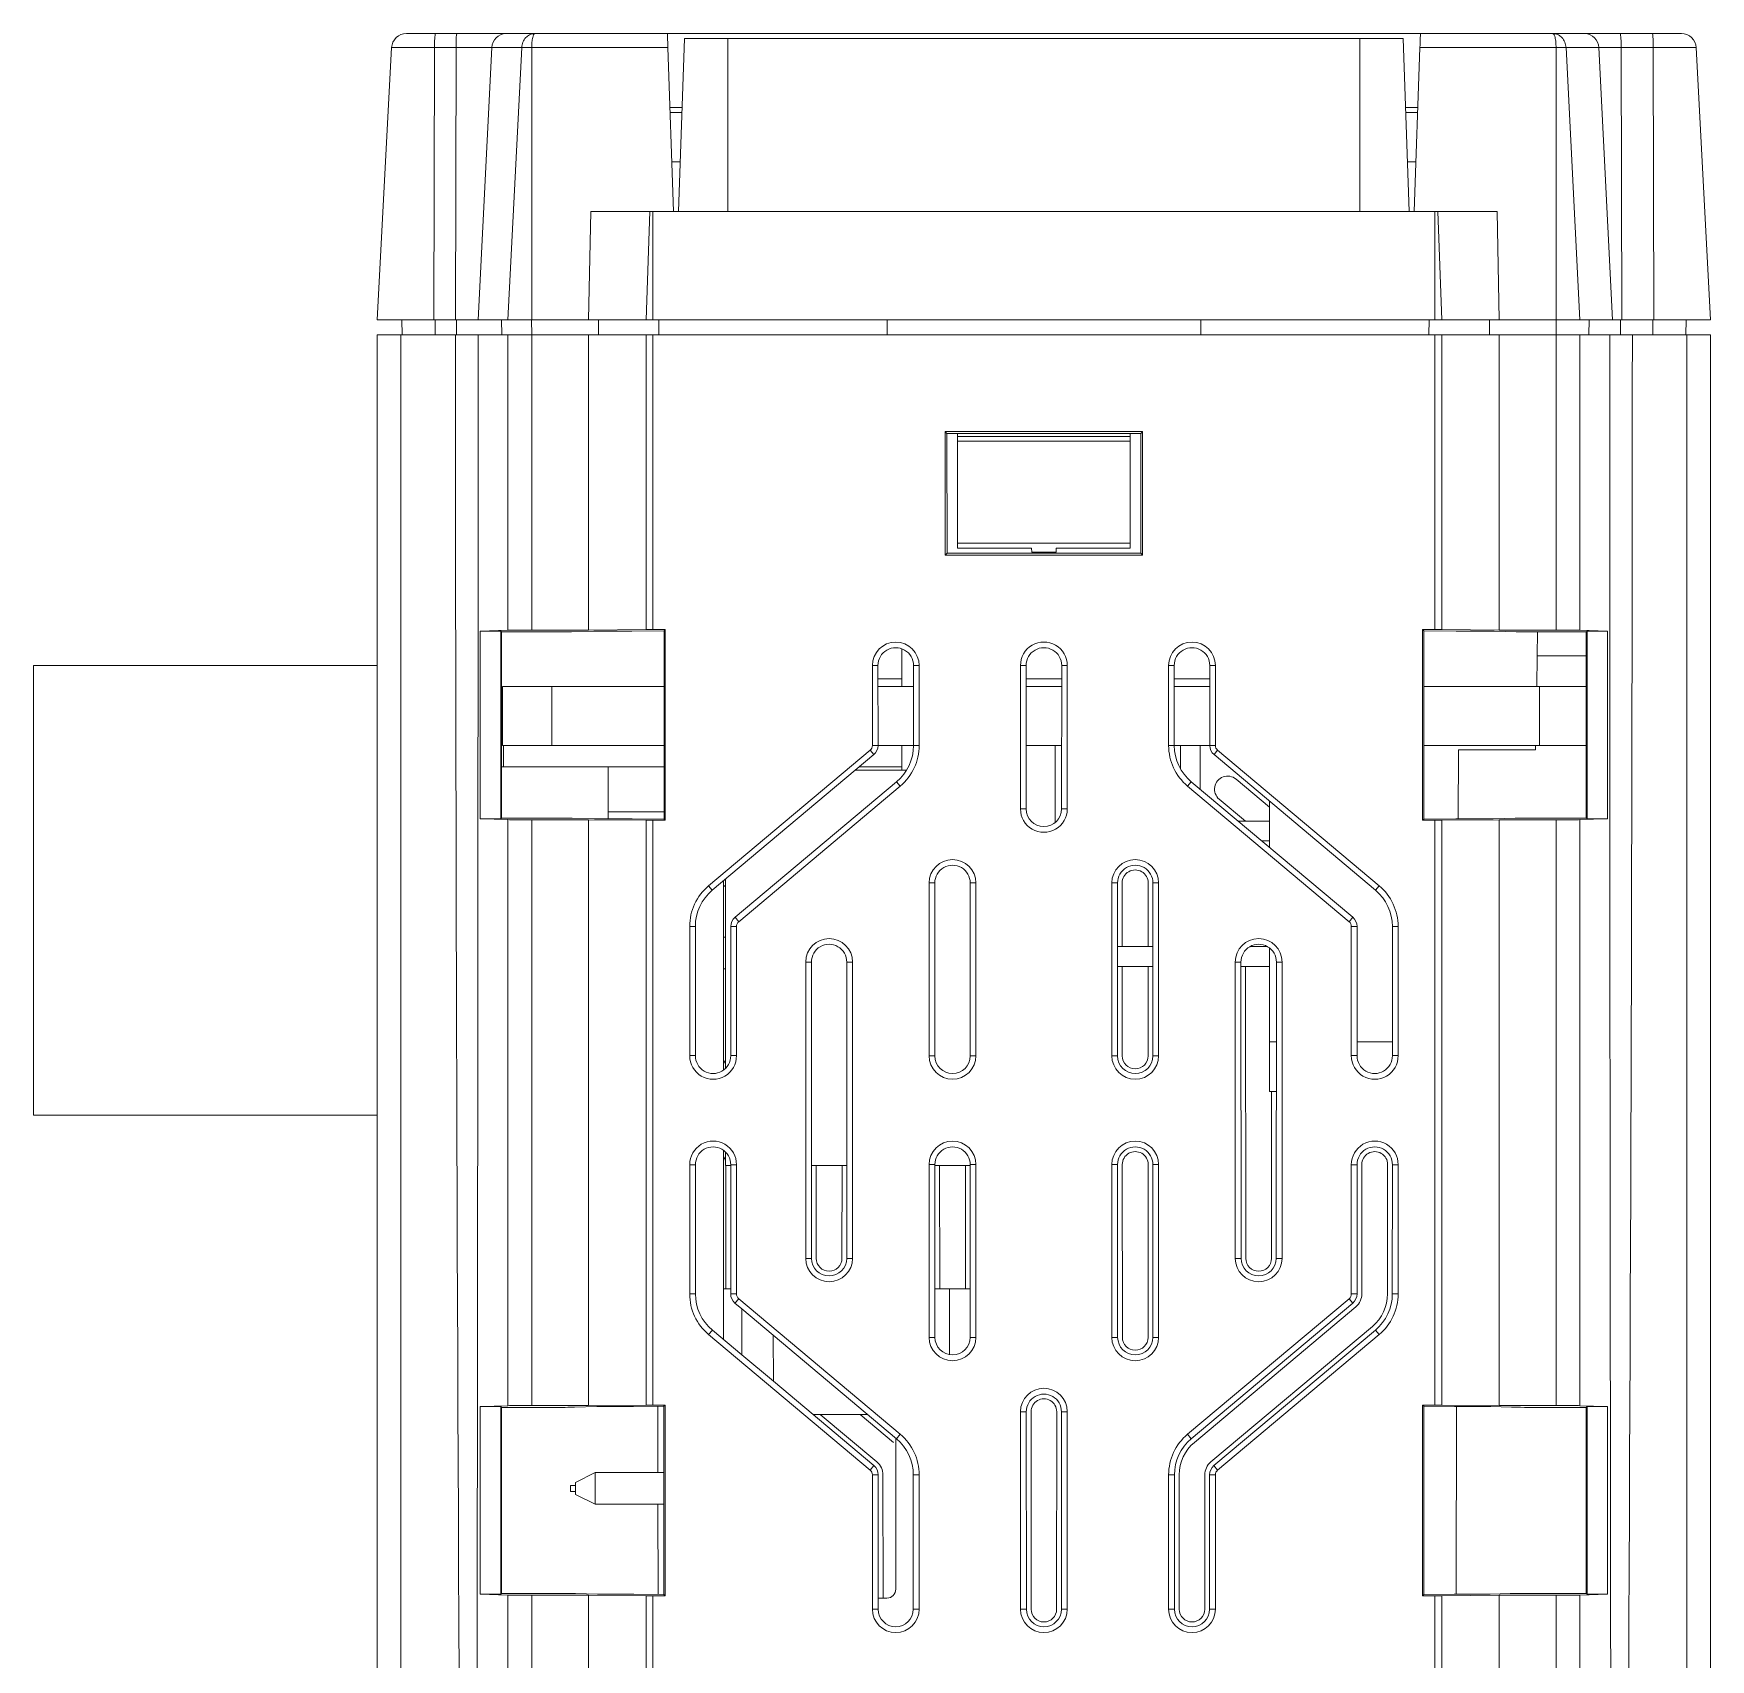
# Model space of a CAD drawing. Extents: x 222 to 1672, y 144 to 807.
# Drawn here: x 440 to 473.96, y 611.43 to 644.35 of the extents above; entities that cross this region are included whole.
import ezdxf

# ---------------------------------------------------------------- set-up
doc = ezdxf.new("R2010")
doc.units = 0
doc.header["$LTSCALE"] = 2
doc.header["$MEASUREMENT"] = 0
doc.layers.get('0').update_dxf_attribs({"linetype": 'CONTINUOUS'})

msp = doc.modelspace()

# ---------------------------------------------------------------- linework, layer by layer
at = {"linetype": 'Continuous', "lineweight": 5}
for p, q in [((447.55138, 644.35234), (448.13606, 644.35234)), ((448.13606, 644.35234), (448.57069, 644.35234)), ((448.57069, 644.35234), (449.56969, 644.35234)), ((449.56969, 644.35234), (450.15631, 644.35234)), ((450.15631, 644.35234), (452.83701, 644.35234)), ((452.83701, 644.35234), (468.08844, 644.35234)), ((468.08844, 644.35234), (470.76914, 644.35234)), ((470.76914, 644.35234), (471.41529, 644.35234)), ((471.41529, 644.35234), (472.13899, 644.35234)), ((472.13899, 644.35234), (472.78939, 644.35234)), ((472.78939, 644.35234), (473.37407, 644.35234)), ((447.25179, 644.06805), (446.96272, 638.55234)), ((448.12299, 644.06805), (447.25179, 644.06805)), ((448.12299, 644.06805), (448.11038, 638.55234)), ((448.55762, 644.06805), (448.12299, 644.06805)), ((448.55762, 644.06805), (448.54501, 638.55234)), ((449.2817, 644.06805), (448.55762, 644.06805)), ((449.2817, 644.06805), (449.00383, 638.55234)), ((449.88674, 644.06805), (449.2817, 644.06805)), ((449.88674, 644.06805), (449.60887, 638.55234)), ((450.0895, 644.06805), (450.0895, 638.55234)), ((452.84694, 644.06805), (450.0895, 644.06805)), ((452.84694, 644.06805), (452.96272, 640.75234)), ((453.06272, 640.75234), (453.18494, 644.25234)), ((454.06272, 644.25234), (453.18494, 644.25234)), ((454.06272, 640.75234), (454.06272, 644.25234)), ((466.86272, 644.25234), (454.06272, 644.25234)), ((466.86272, 640.75234), (466.86272, 644.25234)), ((467.7405, 644.25234), (466.86272, 644.25234)), ((467.86272, 640.75234), (467.7405, 644.25234)), ((468.07851, 644.06805), (467.96272, 640.75234)), ((470.83594, 644.06805), (468.07851, 644.06805)), ((470.83594, 644.06805), (470.83594, 638.55234)), ((471.03871, 644.06805), (471.31658, 638.55234)), ((471.70327, 644.06805), (471.03871, 644.06805)), ((471.70327, 644.06805), (471.98114, 638.55234)), ((472.15206, 644.06805), (471.70327, 644.06805)), ((472.15206, 644.06805), (472.16467, 638.55234)), ((472.80246, 644.06805), (472.15206, 644.06805)), ((472.80246, 644.06805), (472.81507, 638.55234)), ((473.67366, 644.06805), (472.80246, 644.06805)), ((473.67366, 644.06805), (473.96272, 638.55234)), ((452.88939, 642.85234), (453.13606, 642.85234)), ((452.89288, 642.75234), (453.13256, 642.75234)), ((467.78939, 642.85234), (468.03606, 642.85234)), ((467.79288, 642.75234), (468.03256, 642.75234)), ((453.09766, 641.75295), (452.92778, 641.75295)), ((467.99766, 641.75295), (467.82778, 641.75295)), ((451.28552, 640.75234), (451.23894, 638.55234)), ((451.28552, 640.75234), (452.48469, 640.75234)), ((452.48469, 640.75234), (452.4046, 638.55234)), ((452.48469, 640.75234), (452.54353, 640.75234)), ((452.54353, 640.75234), (452.54353, 638.55234)), ((452.54353, 640.75234), (453.64438, 640.75234)), ((454.06272, 640.75234), (453.64438, 640.75234)), ((466.86272, 640.75234), (454.06272, 640.75234)), ((467.28106, 640.75234), (466.86272, 640.75234)), ((467.28106, 640.75234), (468.38192, 640.75234)), ((468.38192, 640.75234), (468.38192, 638.55234)), ((468.38192, 640.75234), (468.44076, 640.75234)), ((468.44076, 640.75234), (468.52085, 638.55234)), ((468.44076, 640.75234), (469.63992, 640.75234)), ((469.63992, 640.75234), (469.6865, 638.55234)), ((448.11038, 638.55234), (446.96272, 638.55234)), ((447.45749, 638.55234), (447.46272, 638.25234)), ((448.54501, 638.55234), (448.11038, 638.55234)), ((448.13196, 638.55234), (448.13219, 638.25234)), ((448.54501, 638.55234), (449.00383, 638.55234)), ((448.5666, 638.55234), (448.56682, 638.25234)), ((449.60887, 638.55234), (449.00383, 638.55234)), ((449.47943, 638.55234), (449.48447, 638.25234)), ((450.0895, 638.55234), (449.60887, 638.55234)), ((450.08555, 638.55234), (450.0895, 638.25234)), ((451.23894, 638.55234), (450.0895, 638.55234)), ((452.4046, 638.55234), (451.23894, 638.55234)), ((451.43884, 638.55234), (451.44095, 638.25234)), ((452.54353, 638.55234), (452.4046, 638.55234)), ((457.28667, 638.55234), (452.54353, 638.55234)), ((452.66262, 638.55234), (452.66474, 638.25234)), ((463.63878, 638.55234), (457.28667, 638.55234)), ((457.28667, 638.55234), (457.28667, 638.25234)), ((468.38192, 638.55234), (463.63878, 638.55234)), ((463.63878, 638.55234), (463.63878, 638.25234)), ((468.26282, 638.55234), (468.26071, 638.25234)), ((468.52085, 638.55234), (468.38192, 638.55234)), ((469.6865, 638.55234), (468.52085, 638.55234)), ((469.48661, 638.55234), (469.48449, 638.25234)), ((470.83594, 638.55234), (469.6865, 638.55234)), ((471.31658, 638.55234), (470.83594, 638.55234)), ((470.83989, 638.55234), (470.83594, 638.25234)), ((471.98114, 638.55234), (471.31658, 638.55234)), ((471.50554, 638.55234), (471.50051, 638.25234)), ((471.98114, 638.55234), (472.16467, 638.55234)), ((472.14309, 638.55234), (472.14286, 638.25234)), ((472.81507, 638.55234), (472.16467, 638.55234)), ((472.79348, 638.55234), (472.79326, 638.25234)), ((473.96272, 638.55234), (472.81507, 638.55234)), ((473.46796, 638.55234), (473.46272, 638.25234)), ((446.96272, 594.33414), (446.96272, 638.25234)), ((447.44091, 638.25234), (447.44091, 568.75235)), ((447.44091, 638.25234), (448.54501, 638.25234)), ((449.00383, 638.25234), (449.60887, 638.25234)), ((449.60887, 632.26941), (449.60887, 638.25234)), ((450.0895, 638.25234), (450.0895, 632.27258)), ((450.0895, 638.25234), (451.23894, 638.25234)), ((451.23894, 632.27258), (451.23894, 638.25234)), ((451.23894, 638.25234), (452.4046, 638.25234)), ((452.4046, 632.2824), (452.4046, 638.25234)), ((452.54353, 638.25234), (452.54353, 632.28289)), ((452.54353, 638.25234), (468.38192, 638.25234)), ((468.38192, 632.28289), (468.38192, 638.25234)), ((468.52085, 638.25234), (468.52085, 632.2824)), ((468.52085, 638.25234), (469.6865, 638.25234)), ((469.6865, 632.27258), (469.6865, 638.25234)), ((469.6865, 638.25234), (470.83594, 638.25234)), ((470.83594, 632.27258), (470.83594, 638.25234)), ((471.31658, 638.25234), (471.31658, 632.26941)), ((471.31658, 638.25234), (471.92161, 638.25234)), ((472.38043, 638.25234), (473.48453, 638.25234)), ((473.48453, 568.75235), (473.48453, 638.25234)), ((473.96272, 638.25234), (473.96272, 594.33414)), ((458.46272, 636.29234), (462.46272, 636.29234)), ((458.46272, 633.79234), (458.46272, 636.29234)), ((458.50019, 636.25488), (458.46272, 636.29234)), ((458.50019, 636.25488), (462.42525, 636.25488)), ((458.50041, 633.83003), (458.50019, 636.25488)), ((458.71272, 636.19241), (458.71272, 636.25488)), ((462.21272, 636.19241), (458.71272, 636.19241)), ((458.71272, 636.10015), (458.71272, 636.19241)), ((462.21272, 636.25488), (462.21272, 636.19241)), ((462.21272, 636.10015), (462.21272, 636.19241)), ((462.42525, 636.25488), (462.42503, 633.83003)), ((462.42525, 636.25488), (462.46272, 636.29234)), ((462.46272, 636.29234), (462.46272, 633.79234)), ((458.71272, 636.10015), (462.21272, 636.10015)), ((458.71272, 634.03454), (458.71272, 636.10015)), ((462.21272, 634.03454), (462.21272, 636.10015)), ((458.50041, 633.83003), (458.46272, 633.79234)), ((462.46272, 633.79234), (458.46272, 633.79234)), ((462.42503, 633.83003), (458.50041, 633.83003)), ((458.71272, 634.03454), (462.21272, 634.03454)), ((458.71272, 633.93381), (458.71272, 634.03454)), ((458.71272, 633.93381), (460.21353, 633.93381)), ((458.71272, 633.93175), (458.71272, 633.93381)), ((458.71272, 633.93175), (460.2136, 633.93175)), ((460.21353, 633.93381), (460.21637, 633.85234)), ((460.70907, 633.85234), (460.21637, 633.85234)), ((460.71192, 633.93381), (460.70907, 633.85234)), ((460.71184, 633.93175), (462.21272, 633.93175)), ((460.71192, 633.93381), (462.21272, 633.93381)), ((462.21272, 633.93381), (462.21272, 634.03454)), ((462.21272, 633.93381), (462.21272, 633.93175)), ((462.42503, 633.83003), (462.46272, 633.79234)), ((449.04799, 632.25234), (449.60887, 632.26941)), ((449.46272, 632.25234), (449.04799, 632.25234)), ((449.04799, 628.45234), (449.04799, 632.25234)), ((449.47889, 632.23618), (449.46272, 632.25234)), ((449.46272, 628.45234), (449.46272, 632.25234)), ((449.47889, 632.23618), (450.70357, 632.23618)), ((449.47906, 628.46868), (449.47889, 632.23618)), ((450.0895, 632.27258), (451.23894, 632.27258)), ((450.89544, 632.23994), (451.34605, 632.25366)), ((451.23894, 632.27258), (452.4046, 632.2824)), ((451.34605, 632.25366), (452.11467, 632.25366)), ((452.11467, 632.25366), (452.76956, 632.25918)), ((452.79327, 632.28289), (452.54353, 632.28289)), ((452.76956, 632.25918), (452.76931, 628.44575)), ((452.76956, 632.25918), (452.79327, 632.28289)), ((452.79327, 628.4218), (452.79327, 632.28289)), ((468.15589, 632.25918), (468.13218, 632.28289)), ((468.38192, 632.28289), (468.13218, 632.28289)), ((468.13218, 632.28289), (468.13218, 628.4218)), ((468.15589, 632.25918), (468.81077, 632.25366)), ((468.15613, 628.44575), (468.15589, 632.25918)), ((468.52085, 632.2824), (469.6865, 632.27258)), ((468.81077, 632.25366), (469.57939, 632.25366)), ((469.57939, 632.25366), (470.0269, 632.24004)), ((469.6865, 632.27258), (470.83594, 632.27258)), ((470.22484, 632.23618), (471.44656, 632.23618)), ((470.45399, 631.75235), (470.46244, 632.23618)), ((471.31658, 632.26941), (471.87746, 632.25234)), ((471.44656, 632.23618), (471.44638, 628.46868)), ((471.44656, 632.23618), (471.46272, 632.25234)), ((471.87746, 632.25234), (471.46272, 632.25234)), ((471.46272, 632.25234), (471.46272, 628.45234)), ((471.87746, 632.25234), (471.87746, 628.45234)), ((457.58398, 631.89655), (457.58398, 631.13414)), ((470.4432, 631.13414), (470.45399, 631.75235)), ((471.44653, 631.75235), (470.45399, 631.75235)), ((439.99998, 631.55414), (446.96272, 631.55414)), ((439.99998, 631.55414), (439.99998, 622.45414)), ((456.98893, 629.93726), (456.98893, 631.55748)), ((457.10271, 631.55748), (456.98893, 631.55748)), ((457.10271, 631.55748), (457.10316, 629.93726)), ((457.82273, 631.55748), (457.82229, 629.93726)), ((457.82273, 631.55748), (457.93652, 631.55748)), ((457.93652, 629.93726), (457.93652, 631.55748)), ((459.9889, 628.65281), (459.98893, 631.55748)), ((460.10271, 631.55748), (459.98893, 631.55748)), ((460.10271, 631.55748), (460.10349, 628.65281)), ((460.82273, 631.55748), (460.82196, 628.65281)), ((460.82273, 631.55748), (460.93652, 631.55748)), ((460.93654, 628.65281), (460.93652, 631.55748)), ((462.98893, 629.93726), (462.98893, 631.55748)), ((463.10271, 631.55748), (462.98893, 631.55748)), ((463.10271, 631.55748), (463.10316, 629.93726)), ((463.82273, 631.55748), (463.82229, 629.93726)), ((463.82273, 631.55748), (463.93652, 631.55748)), ((463.93652, 629.93726), (463.93652, 631.55748)), ((449.49998, 629.93414), (449.49998, 631.13414)), ((450.49998, 631.13414), (449.49998, 631.13414)), ((450.49998, 629.93414), (450.49998, 631.13414)), ((452.76948, 631.13414), (450.49998, 631.13414)), ((457.58398, 631.28414), (457.10279, 631.28414)), ((457.82262, 631.13414), (457.10283, 631.13414)), ((460.82266, 631.28414), (460.10278, 631.28414)), ((460.82262, 631.13414), (460.10282, 631.13414)), ((463.82266, 631.28414), (463.10279, 631.28414)), ((463.82262, 631.13414), (463.10283, 631.13414)), ((470.49998, 631.13414), (468.15596, 631.13414)), ((470.49998, 629.93414), (470.49998, 631.13414)), ((471.44651, 631.13414), (470.49998, 631.13414)), ((450.49998, 629.93414), (449.49998, 629.93414)), ((449.51998, 629.50414), (449.51998, 629.93414)), ((452.76941, 629.93414), (450.49998, 629.93414)), ((453.6725, 627.0956), (456.94384, 629.84059)), ((457.0173, 629.75304), (453.74644, 627.00748)), ((457.0173, 629.75304), (456.94384, 629.84059)), ((457.10316, 629.93726), (456.98893, 629.93726)), ((457.82228, 629.93414), (457.10314, 629.93414)), ((457.58398, 629.93414), (457.58398, 629.43414)), ((457.82229, 629.93726), (457.93652, 629.93726)), ((460.8223, 629.93414), (460.10314, 629.93414)), ((460.68998, 628.37469), (460.68998, 629.93414)), ((463.10316, 629.93726), (462.98893, 629.93726)), ((463.82231, 629.93414), (463.10316, 629.93414)), ((463.22998, 629.93414), (463.22998, 629.46076)), ((463.62998, 629.04807), (463.62998, 629.93414)), ((463.82229, 629.93726), (463.93652, 629.93726)), ((463.90814, 629.75304), (463.9816, 629.84059)), ((463.90814, 629.75304), (467.179, 627.00748)), ((467.25295, 627.0956), (463.9816, 629.84059)), ((470.49998, 629.93414), (468.15604, 629.93414)), ((468.85277, 628.4512), (468.85644, 629.85234)), ((470.42083, 629.85234), (468.85644, 629.85234)), ((470.42083, 629.85234), (470.42226, 629.93414)), ((471.44645, 629.93414), (470.49998, 629.93414)), ((449.51998, 629.50414), (449.47901, 629.50414)), ((452.76938, 629.50414), (449.51998, 629.50414)), ((451.63998, 628.4512), (451.63998, 629.50414)), ((457.67965, 629.43414), (456.63738, 629.43414)), ((457.58398, 629.50414), (456.72077, 629.50414)), ((457.47939, 629.20235), (454.20756, 626.45794)), ((454.2816, 626.3697), (457.55294, 629.11469)), ((457.47939, 629.20235), (457.55294, 629.11469)), ((463.44605, 629.20235), (463.3725, 629.11469)), ((466.64384, 626.3697), (463.3725, 629.11469)), ((463.44605, 629.20235), (466.71788, 626.45794)), ((465.02998, 628.68832), (464.35437, 629.25555)), ((460.10349, 628.65281), (459.9889, 628.65281)), ((460.82196, 628.65281), (460.93654, 628.65281)), ((464.0135, 628.84931), (464.54435, 628.40414)), ((465.02998, 628.81137), (465.02998, 627.87375)), ((449.60887, 628.43527), (449.04799, 628.45234)), ((449.04799, 628.45234), (449.46272, 628.45234)), ((449.47906, 628.46868), (449.46272, 628.45234)), ((450.71822, 628.46868), (449.47906, 628.46868)), ((449.60887, 616.56942), (449.60887, 628.43527)), ((451.23894, 628.43211), (450.0895, 628.43211)), ((450.0895, 628.43211), (450.0895, 616.57257)), ((451.36106, 628.4512), (450.91052, 628.46491)), ((452.4046, 628.42229), (451.23894, 628.43211)), ((451.23894, 616.57257), (451.23894, 628.43211)), ((452.12271, 628.4512), (451.36106, 628.4512)), ((452.76932, 628.59414), (451.63998, 628.59414)), ((452.76931, 628.44575), (452.12271, 628.4512)), ((452.4046, 616.5824), (452.4046, 628.42229)), ((452.54353, 628.4218), (452.54353, 616.58289)), ((452.54353, 628.4218), (452.79327, 628.4218)), ((452.76931, 628.44575), (452.79327, 628.4218)), ((465.02998, 628.40414), (464.39767, 628.40414)), ((468.15613, 628.44575), (468.13218, 628.4218)), ((468.13218, 628.4218), (468.38192, 628.4218)), ((468.80273, 628.4512), (468.15613, 628.44575)), ((468.38192, 616.58289), (468.38192, 628.4218)), ((469.6865, 628.43211), (468.52085, 628.42229)), ((468.52085, 628.42229), (468.52085, 616.5824)), ((469.56439, 628.4512), (468.80273, 628.4512)), ((470.00699, 628.46467), (469.56439, 628.4512)), ((470.83594, 628.43211), (469.6865, 628.43211)), ((469.6865, 616.57257), (469.6865, 628.43211)), ((471.44638, 628.46868), (470.21488, 628.46868)), ((470.83594, 616.57257), (470.83594, 628.43211)), ((471.87746, 628.45234), (471.31658, 628.43527)), ((471.31658, 628.43527), (471.31658, 616.56942)), ((471.44638, 628.46868), (471.46272, 628.45234)), ((471.46272, 628.45234), (471.87746, 628.45234)), ((464.87454, 628.00414), (465.02998, 628.00414)), ((465.02134, 628.00414), (465.02998, 627.99689)), ((453.74644, 627.00748), (453.6725, 627.0956)), ((453.97398, 627.19848), (453.97398, 623.36405)), ((453.97398, 627.07503), (454.01398, 627.10862)), ((454.01398, 627.23205), (454.01398, 623.39808)), ((458.1389, 623.65281), (458.1389, 627.15281)), ((458.2539, 627.15281), (458.1389, 627.15281)), ((458.2539, 627.15281), (458.25486, 623.65281)), ((458.97155, 627.15281), (458.97059, 623.65281)), ((458.97155, 627.15281), (459.08654, 627.15281)), ((459.08654, 623.65281), (459.08654, 627.15281)), ((461.8389, 623.65281), (461.8389, 627.15281)), ((461.9539, 627.15281), (461.8389, 627.15281)), ((461.9539, 627.15281), (461.95486, 623.65281)), ((462.049, 625.86414), (462.04841, 627.15281)), ((462.57703, 627.15281), (462.57644, 625.86414)), ((462.67155, 627.15281), (462.67059, 623.65281)), ((462.67155, 627.15281), (462.78654, 627.15281)), ((462.78654, 623.65281), (462.78654, 627.15281)), ((467.179, 627.00748), (467.25295, 627.0956)), ((453.28893, 623.65736), (453.28893, 626.27303)), ((453.40416, 626.27303), (453.28893, 626.27303)), ((453.40416, 626.27303), (453.40488, 623.65676)), ((454.12128, 626.27303), (454.12056, 623.65676)), ((454.12128, 626.27303), (454.23652, 626.27303)), ((454.20756, 626.45794), (454.2816, 626.3697)), ((454.23652, 623.65736), (454.23652, 626.27303)), ((466.71788, 626.45794), (466.64384, 626.3697)), ((466.68893, 623.65736), (466.68893, 626.27303)), ((466.80416, 626.27303), (466.68893, 626.27303)), ((466.80416, 626.27303), (466.80488, 623.65676)), ((467.52128, 626.27303), (467.52056, 623.65676)), ((467.52128, 626.27303), (467.63652, 626.27303)), ((467.63652, 623.65736), (467.63652, 626.27303)), ((453.97398, 626.05414), (454.01398, 626.05414)), ((461.95425, 625.86414), (462.67119, 625.86414)), ((464.63502, 625.86414), (464.99042, 625.86414)), ((465.02998, 625.83793), (465.02998, 623.93414)), ((454.01398, 625.41414), (453.97398, 625.41414)), ((455.6389, 625.55281), (455.6389, 619.55281)), ((455.75434, 625.55281), (455.6389, 625.55281)), ((455.75598, 619.55281), (455.75434, 625.55281)), ((456.46946, 619.55281), (456.47111, 625.55281)), ((456.47111, 625.55281), (456.58654, 625.55281)), ((456.58654, 625.55281), (456.58654, 619.55281)), ((462.67108, 625.46414), (461.95436, 625.46414)), ((462.05002, 623.65281), (462.04919, 625.46414)), ((462.57626, 625.46414), (462.57543, 623.65281)), ((464.3389, 625.55281), (464.3389, 619.55281)), ((464.45434, 625.55281), (464.3389, 625.55281)), ((464.45598, 619.55281), (464.45434, 625.55281)), ((465.02998, 625.46414), (464.45436, 625.46414)), ((464.55189, 619.55281), (464.54919, 625.46414)), ((465.16946, 619.55281), (465.17111, 625.55281)), ((465.17111, 625.55281), (465.28654, 625.55281)), ((465.28654, 625.55281), (465.28654, 619.55281)), ((465.02998, 623.93414), (465.17066, 623.93414)), ((465.02998, 623.93414), (465.02998, 622.93414)), ((466.8048, 623.93414), (467.52064, 623.93414)), ((458.25486, 623.65281), (458.1389, 623.65281)), ((458.97059, 623.65281), (459.08654, 623.65281)), ((461.95486, 623.65281), (461.8389, 623.65281)), ((462.67059, 623.65281), (462.78654, 623.65281)), ((465.17039, 622.93414), (465.02998, 622.93414)), ((465.0751, 622.93414), (465.07355, 619.55281)), ((439.99998, 622.45414), (446.96272, 622.45414)), ((453.97398, 621.74102), (453.97398, 617.91047)), ((454.01398, 621.70689), (454.01398, 621.43414)), ((453.28893, 618.8326), (453.28893, 621.44827)), ((453.40549, 621.44887), (453.4062, 618.8326)), ((454.01398, 621.43414), (454.11996, 621.43414)), ((454.02439, 621.43414), (454.02324, 618.93413)), ((454.11996, 621.44887), (454.11924, 618.8326)), ((454.23652, 618.8326), (454.23652, 621.44827)), ((455.75547, 621.43414), (456.46998, 621.43414)), ((455.85189, 619.55281), (455.85103, 621.43414)), ((456.37441, 621.43414), (456.37355, 619.55281)), ((458.1389, 621.45281), (458.1389, 617.95281)), ((458.25546, 621.45281), (458.1389, 621.45281)), ((458.25642, 617.95281), (458.25546, 621.45281)), ((458.25547, 621.43414), (458.96998, 621.43414)), ((458.35218, 618.93413), (458.35103, 621.43414)), ((458.87441, 621.43414), (458.87327, 618.93413)), ((458.96902, 617.95281), (458.96998, 621.45281)), ((458.96998, 621.45281), (459.08654, 621.45281)), ((459.08654, 621.45281), (459.08654, 617.95281)), ((461.8389, 621.45281), (461.8389, 617.95281)), ((461.95546, 621.45281), (461.8389, 621.45281)), ((461.95642, 617.95281), (461.95546, 621.45281)), ((462.05263, 617.95281), (462.05102, 621.45281)), ((462.57442, 621.45281), (462.57282, 617.95281)), ((462.66902, 617.95281), (462.66998, 621.45281)), ((462.66998, 621.45281), (462.78654, 621.45281)), ((462.78654, 621.45281), (462.78654, 617.95281)), ((466.68893, 618.8326), (466.68893, 621.44827)), ((466.80549, 621.44887), (466.8062, 618.8326)), ((466.90225, 618.8326), (466.90105, 621.44943)), ((467.4244, 621.44943), (467.4232, 618.8326)), ((467.51996, 621.44887), (467.51924, 618.8326)), ((467.63652, 618.8326), (467.63652, 621.44827)), ((455.75598, 619.55281), (455.6389, 619.55281)), ((456.46946, 619.55281), (456.58654, 619.55281)), ((464.45598, 619.55281), (464.3389, 619.55281)), ((465.16946, 619.55281), (465.28654, 619.55281)), ((453.4062, 618.8326), (453.28893, 618.8326)), ((453.97398, 618.93413), (454.11927, 618.93413)), ((454.11924, 618.8326), (454.23652, 618.8326)), ((458.25615, 618.93413), (458.55398, 618.93413)), ((458.55398, 618.93413), (458.55398, 617.60148)), ((458.55398, 618.93413), (458.96929, 618.93413)), ((466.8062, 618.8326), (466.68893, 618.8326)), ((467.51924, 618.8326), (467.63652, 618.8326)), ((454.20618, 618.64604), (454.2816, 618.73592)), ((454.34512, 618.52941), (454.20618, 618.64604)), ((454.2816, 618.73592), (457.55294, 615.99093)), ((454.34512, 618.52941), (454.34269, 617.6012)), ((454.98172, 617.99505), (454.34512, 618.52941)), ((466.64384, 618.73592), (463.3725, 615.99093)), ((463.4484, 615.90048), (466.71926, 618.64604)), ((463.5105, 615.82647), (466.78104, 618.57241)), ((466.71926, 618.64604), (466.64384, 618.73592)), ((467.11563, 618.17366), (463.84348, 615.42964)), ((453.74801, 618.10001), (453.6725, 618.01002)), ((453.6725, 618.01002), (456.94384, 615.26504)), ((454.34269, 617.6012), (453.74801, 618.10001)), ((457.47704, 615.90048), (454.98172, 617.99505)), ((454.98416, 617.06313), (454.98172, 617.99505)), ((458.25642, 617.95281), (458.1389, 617.95281)), ((458.96902, 617.95281), (459.08654, 617.95281)), ((461.95642, 617.95281), (461.8389, 617.95281)), ((462.66902, 617.95281), (462.78654, 617.95281)), ((463.9056, 615.35561), (467.17743, 618.10001)), ((467.25295, 618.01002), (463.9816, 615.26504)), ((467.17743, 618.10001), (467.25295, 618.01002)), ((454.98416, 617.06313), (454.34269, 617.6012)), ((457.01984, 615.35561), (454.98416, 617.06313)), ((449.04799, 616.55234), (449.60887, 616.56942)), ((449.46272, 616.55234), (449.04799, 616.55234)), ((449.04799, 612.75234), (449.04799, 616.55234)), ((449.47961, 616.53546), (449.46272, 616.55234)), ((449.46272, 612.75234), (449.46272, 616.55234)), ((449.47961, 616.53546), (450.76462, 616.53546)), ((449.47978, 612.7694), (449.47961, 616.53546)), ((450.0895, 616.57257), (451.23894, 616.57257)), ((450.95815, 616.53925), (451.408, 616.55294)), ((451.23894, 616.57257), (452.4046, 616.5824)), ((451.408, 616.55294), (452.14788, 616.55294)), ((452.14788, 616.55294), (452.76855, 616.55817)), ((452.79327, 616.58289), (452.54353, 616.58289)), ((452.644, 615.21413), (452.64049, 616.55709)), ((452.76855, 616.55817), (452.76831, 612.74676)), ((452.76855, 616.55817), (452.79327, 616.58289)), ((452.79327, 612.7218), (452.79327, 616.58289)), ((459.98893, 616.44814), (459.98893, 612.44814)), ((460.10686, 616.44814), (459.98893, 616.44814)), ((460.10795, 612.44814), (460.10686, 616.44814)), ((460.20517, 612.44814), (460.20334, 616.44814)), ((460.72211, 616.44814), (460.72027, 612.44814)), ((460.81749, 612.44814), (460.81859, 616.44814)), ((460.81859, 616.44814), (460.93652, 616.44814)), ((460.93652, 616.44814), (460.93652, 612.44814)), ((468.15689, 616.55817), (468.13218, 616.58289)), ((468.38192, 616.58289), (468.13218, 616.58289)), ((468.13218, 616.58289), (468.13218, 612.7218)), ((468.15689, 616.55817), (468.77756, 616.55294)), ((468.15714, 612.74676), (468.15689, 616.55817)), ((468.52085, 616.5824), (469.6865, 616.57257)), ((468.77756, 616.55294), (469.51744, 616.55294)), ((468.81167, 612.75192), (468.82162, 616.55294)), ((469.51744, 616.55294), (469.93297, 616.54029)), ((469.6865, 616.57257), (470.83594, 616.57257)), ((470.19612, 616.53546), (471.44584, 616.53546)), ((471.31658, 616.56942), (471.87746, 616.55234)), ((471.44584, 616.53546), (471.44567, 612.7694)), ((471.44584, 616.53546), (471.46272, 616.55234)), ((471.87746, 616.55234), (471.46272, 616.55234)), ((471.46272, 616.55234), (471.46272, 612.75234)), ((471.87746, 616.55234), (471.87746, 612.75234)), ((455.78173, 616.39413), (456.88894, 616.39413)), ((457.08197, 615.42964), (455.93185, 616.39413)), ((456.73883, 616.39413), (457.41494, 615.82647)), ((457.46398, 612.85413), (457.46398, 615.91145)), ((457.47704, 615.90048), (457.55294, 615.99093)), ((463.4484, 615.90048), (463.3725, 615.99093)), ((450.97398, 615.01413), (451.37398, 615.21413)), ((451.37398, 615.21413), (451.37398, 614.57413)), ((452.76846, 615.21413), (451.37398, 615.21413)), ((457.01984, 615.35561), (456.94384, 615.26504)), ((456.98893, 615.16836), (456.98893, 612.44814)), ((457.10721, 615.16836), (456.98893, 615.16836)), ((457.10795, 612.44814), (457.10721, 615.16836)), ((457.20507, 612.67413), (457.20393, 615.16836)), ((457.81749, 612.44814), (457.81824, 615.16836)), ((457.81824, 615.16836), (457.93652, 615.16836)), ((457.93652, 615.16836), (457.93652, 612.44814)), ((462.98893, 615.16836), (462.98893, 612.44814)), ((463.10721, 615.16836), (462.98893, 615.16836)), ((463.10795, 612.44814), (463.10721, 615.16836)), ((463.20517, 612.44814), (463.20393, 615.16836)), ((463.72152, 615.16836), (463.72027, 612.44814)), ((463.81749, 612.44814), (463.81824, 615.16836)), ((463.81824, 615.16836), (463.93652, 615.16836)), ((463.9056, 615.35561), (463.9816, 615.26504)), ((463.93652, 615.16836), (463.93652, 612.44814)), ((450.97398, 614.95493), (450.87398, 614.95493)), ((450.87398, 614.89413), (450.87398, 614.95493)), ((450.87398, 614.83333), (450.87398, 614.89413)), ((450.87398, 614.83333), (450.97398, 614.83333)), ((450.97398, 614.77413), (450.97398, 615.01413)), ((451.37398, 614.57413), (450.97398, 614.77413)), ((452.76842, 614.57413), (451.37398, 614.57413)), ((452.65046, 612.74775), (452.64568, 614.57413)), ((449.60887, 612.73527), (449.04799, 612.75234)), ((449.04799, 612.75234), (449.46272, 612.75234)), ((449.47978, 612.7694), (449.46272, 612.75234)), ((450.77926, 612.7694), (449.47978, 612.7694)), ((449.60887, 568.75235), (449.60887, 612.73527)), ((451.23894, 612.73211), (450.0895, 612.73211)), ((450.0895, 612.73211), (450.0895, 568.75235)), ((451.423, 612.75192), (450.97323, 612.76561)), ((452.4046, 612.72229), (451.23894, 612.73211)), ((451.23894, 568.75235), (451.23894, 612.73211)), ((452.15593, 612.75192), (451.423, 612.75192)), ((452.76831, 612.74676), (452.15593, 612.75192)), ((452.4046, 568.75235), (452.4046, 612.72229)), ((452.54353, 612.7218), (452.79327, 612.7218)), ((452.54353, 612.7218), (452.54353, 568.75235)), ((452.76831, 612.74676), (452.79327, 612.7218)), ((468.15714, 612.74676), (468.13218, 612.7218)), ((468.13218, 612.7218), (468.38192, 612.7218)), ((468.76952, 612.75192), (468.15714, 612.74676)), ((468.38192, 568.75235), (468.38192, 612.7218)), ((469.6865, 612.73211), (468.52085, 612.72229)), ((468.52085, 612.72229), (468.52085, 568.75235)), ((469.50244, 612.75192), (468.76952, 612.75192)), ((469.90697, 612.76423), (469.50244, 612.75192)), ((470.83594, 612.73211), (469.6865, 612.73211)), ((469.6865, 568.75235), (469.6865, 612.73211)), ((471.44567, 612.7694), (470.19373, 612.7694)), ((470.83594, 568.75235), (470.83594, 612.73211)), ((471.87746, 612.75234), (471.31658, 612.73527)), ((471.31658, 612.73527), (471.31658, 568.75235)), ((471.44567, 612.7694), (471.46272, 612.75234)), ((471.46272, 612.75234), (471.87746, 612.75234)), ((457.10795, 612.44814), (456.98893, 612.44814)), ((457.28398, 612.67413), (457.10789, 612.67413)), ((457.81749, 612.44814), (457.93652, 612.44814)), ((460.10795, 612.44814), (459.98893, 612.44814)), ((460.81749, 612.44814), (460.93652, 612.44814)), ((463.10795, 612.44814), (462.98893, 612.44814)), ((463.81749, 612.44814), (463.93652, 612.44814))]:
    msp.add_line(p, q, dxfattribs=at)
at = {"linetype": 'Continuous', "lineweight": 5, "flags": 128}
for points in [[(452.83701, 644.35234), (452.8372, 644.34696), (452.83775, 644.33099), (452.83866, 644.30501), (452.83988, 644.26996), (452.84138, 644.22709), (452.8431, 644.17794), (452.84497, 644.12429), (452.84694, 644.06805)], [(468.07851, 644.06805), (468.08047, 644.12429), (468.08235, 644.17794), (468.08406, 644.22709), (468.08556, 644.26996), (468.08678, 644.30501), (468.08769, 644.33099), (468.08825, 644.34696), (468.08844, 644.35234)], [(453.40488, 623.65676), (453.38508, 623.65687), (453.28893, 623.65736)], [(454.12056, 623.65676), (454.14036, 623.65687), (454.23652, 623.65736)], [(466.80488, 623.65676), (466.78508, 623.65687), (466.68893, 623.65736)], [(467.52056, 623.65676), (467.54036, 623.65687), (467.63652, 623.65736)], [(453.40549, 621.44887), (453.3888, 621.44877), (453.28893, 621.44827)], [(454.11996, 621.44887), (454.13665, 621.44877), (454.23652, 621.44827)], [(466.80549, 621.44887), (466.7888, 621.44877), (466.68893, 621.44827)], [(467.51996, 621.44887), (467.53665, 621.44877), (467.63652, 621.44827)], [(446.96272, 618.25234), (446.96272, 618.25234)]]:
    msp.add_lwpolyline(points, dxfattribs=at)
at = {"linetype": 'Continuous', "lineweight": 5}
for centre, radius, start, end in [((447.55138, 644.05234), 0.3, 90, 177), ((449.73193, 644.13654), 1.6104, 172.298728, 182.437574), ((450.16661, 644.13654), 1.61045, 172.299055, 182.437621), ((449.5752, 644.05875), 0.29364, 91.075571, 178.186893), ((471.40978, 644.05875), 0.29364, 1.813107, 88.924429), ((470.54301, 644.13654), 1.61051, 357.562563, 7.700761), ((471.19351, 644.13654), 1.6104, 357.562426, 7.701272), ((473.37407, 644.05234), 0.3, 3, 90), ((457.46272, 631.55748), 0.4738, 0, 180), ((457.46272, 631.55758), 0.36001, 359.984278, 180.015722), ((460.46272, 631.55748), 0.4738, 0.000203, 180.000215), ((460.46272, 631.55758), 0.36001, 359.984576, 180.015937), ((463.46272, 631.55748), 0.4738, 0, 180), ((463.46272, 631.55758), 0.36001, 359.984278, 180.015722), ((456.86272, 629.93726), 0.1262, 310, 0), ((456.86272, 629.9372), 0.24043, 310.010106, 0.015722), ((456.86272, 629.93753), 0.95957, 309.989894, 359.984278), ((456.86272, 629.93726), 1.0738, 310, 0), ((464.06272, 629.93726), 1.0738, 180, 230), ((464.06272, 629.93753), 0.95957, 180.015722, 230.010106), ((464.06272, 629.9372), 0.24043, 179.984278, 229.989894), ((464.06272, 629.93726), 0.1262, 180, 230), ((464.18388, 629.05248), 0.26516, 49.983129, 230.016871), ((460.46272, 628.65281), 0.47382, 179.99957, 360), ((460.46272, 628.65291), 0.35924, 180.015293, 359.984278), ((458.61272, 627.15281), 0.47382, 0, 180), ((458.61272, 627.15291), 0.35882, 359.984278, 180.015722), ((462.31272, 627.15281), 0.47382, 0, 180), ((462.31272, 627.15291), 0.35882, 359.984278, 180.015722), ((462.31272, 627.15293), 0.26431, 359.973753, 180.026247), ((454.36272, 626.27303), 1.0738, 130, 180), ((454.36272, 626.27329), 0.95856, 130.010106, 180.015722), ((466.56272, 626.27329), 0.95856, 359.984278, 49.989894), ((466.56272, 626.27303), 1.0738, 0, 50), ((454.36272, 626.27296), 0.24144, 129.989894, 179.984278), ((454.36272, 626.27303), 0.1262, 130, 180), ((466.56272, 626.27303), 0.1262, 0, 50), ((466.56272, 626.27296), 0.24144, 0.015722, 50.010106), ((456.11272, 625.55281), 0.47382, 0, 180), ((464.81272, 625.55281), 0.47382, 0, 180), ((456.11272, 625.55291), 0.35839, 359.984278, 180.015722), ((464.81272, 625.55291), 0.35839, 359.984278, 180.015722), ((453.76272, 623.65281), 0.47382, 179.450435, 0.549565), ((453.76272, 623.65291), 0.35786, 179.38336, 0.61664), ((453.76272, 623.65293), 0.26271, 323.528928, 343.022386), ((458.61272, 623.65281), 0.47382, 180, 0), ((458.61272, 623.65291), 0.35786, 180.015722, 359.984278), ((462.31272, 623.65281), 0.47382, 180, 0), ((462.31272, 623.65291), 0.35786, 180.015722, 359.984278), ((462.31272, 623.65293), 0.26271, 180.026247, 359.973753), ((467.16272, 623.65281), 0.47382, 179.450435, 0.549565), ((467.16272, 623.65291), 0.35786, 179.38336, 0.61664), ((453.76272, 621.45281), 0.47382, 359.450435, 180.549565), ((458.61272, 621.45281), 0.47382, 0, 180), ((462.31272, 621.45281), 0.47382, 0, 180), ((467.16272, 621.45281), 0.47382, 359.450435, 180.549565), ((453.76272, 621.45291), 0.35726, 359.351381, 180.648619), ((453.76272, 621.45293), 0.2617, 16.239295, 36.171507), ((458.61272, 621.45291), 0.35726, 359.984278, 180.015722), ((462.31272, 621.45291), 0.35726, 359.984278, 180.015722), ((462.31272, 621.45293), 0.2617, 359.973753, 180.026247), ((467.16272, 621.45291), 0.35726, 359.351381, 180.648619), ((467.16272, 621.45293), 0.2617, 359.234274, 180.765726), ((456.11272, 619.55281), 0.47382, 180, 0), ((456.11272, 619.55291), 0.35674, 180.015722, 359.984278), ((456.11272, 619.55293), 0.26083, 180.026247, 359.973753), ((464.81272, 619.55281), 0.47382, 180, 0), ((464.81272, 619.55291), 0.35674, 180.015722, 359.984278), ((464.81272, 619.55293), 0.26083, 180.026247, 359.973753), ((454.36272, 618.8326), 1.0738, 180, 230), ((454.36272, 618.83286), 0.95652, 180.015722, 230.010106), ((454.36272, 618.83253), 0.24348, 179.984278, 229.989894), ((454.36272, 618.8326), 0.1262, 180, 230), ((466.56272, 618.8326), 0.1262, 310, 0), ((466.56272, 618.83253), 0.24348, 310.010106, 0.015722), ((466.56272, 618.83244), 0.33952, 310.016871, 0.026247), ((466.56272, 618.83299), 0.86048, 309.983129, 359.973753), ((466.56272, 618.83286), 0.95652, 309.989894, 359.984278), ((466.56272, 618.8326), 1.0738, 310, 0), ((458.61272, 617.95281), 0.47382, 180, 0), ((458.61272, 617.95291), 0.3563, 180.015722, 359.984278), ((462.31272, 617.95281), 0.47382, 180, 0), ((462.31272, 617.95291), 0.3563, 180.015722, 359.984278), ((462.31272, 617.95293), 0.26009, 180.026247, 359.973753), ((460.46272, 616.44814), 0.4738, 0, 180), ((460.46272, 616.44824), 0.35586, 359.984278, 180.015722), ((460.46272, 616.44826), 0.25938, 359.973753, 180.026247), ((456.86272, 615.16862), 0.95551, 359.984278, 49.989894), ((456.86272, 615.16836), 1.0738, 0, 50), ((464.06272, 615.16836), 1.0738, 130, 180), ((464.06272, 615.16862), 0.95551, 130.010106, 180.015722), ((464.06272, 615.16875), 0.8588, 130.016871, 180.026247), ((456.86272, 615.1682), 0.3412, 0.026247, 50.016871), ((464.06272, 615.1682), 0.3412, 129.983129, 179.973753), ((456.86272, 615.16836), 0.1262, 0, 50), ((456.86272, 615.16829), 0.24449, 0.015722, 50.010106), ((464.06272, 615.16829), 0.24449, 129.989894, 179.984278), ((464.06272, 615.16836), 0.1262, 130, 180), ((457.28398, 612.85413), 0.18, 270, 0), ((457.46272, 612.44814), 0.4738, 180, 0), ((457.46272, 612.44824), 0.35477, 180.015722, 359.984278), ((460.46272, 612.44814), 0.4738, 180, 0), ((460.46272, 612.44824), 0.35477, 180.015722, 359.984278), ((460.46272, 612.44826), 0.25755, 180.026247, 359.973753), ((463.46272, 612.44814), 0.4738, 180, 0), ((463.46272, 612.44824), 0.35477, 180.015722, 359.984278), ((463.46272, 612.44826), 0.25755, 180.026247, 359.973753)]:
    msp.add_arc(centre, radius, start, end, dxfattribs=at)
for points, knots in [([(450.15631, 644.35234), (450.1353, 644.35077), (450.09606, 644.34783), (450.03195, 644.32214), (449.96402, 644.27106), (449.90357, 644.18131), (449.89223, 644.10501), (449.88674, 644.06805)], [0, 0, 0, 0, 0.15626278, 0.29193548, 0.50086259, 0.75817973, 1, 1, 1, 1]), ([(450.0895, 644.06805), (450.09052, 644.10501), (450.09264, 644.18132), (450.10709, 644.27107), (450.12485, 644.32214), (450.14101, 644.34783), (450.15097, 644.35077), (450.15631, 644.35234)], [0, 0, 0, 0, 0.24183798, 0.49913275, 0.7080961, 0.84375809, 1, 1, 1, 1]), ([(470.83594, 644.06805), (470.83492, 644.10501), (470.83281, 644.18131), (470.81836, 644.27107), (470.80059, 644.32214), (470.78443, 644.34783), (470.77447, 644.35077), (470.76914, 644.35234)], [0, 0, 0, 0, 0.24181852, 0.49913286, 0.70806817, 0.84374035, 1, 1, 1, 1]), ([(471.03871, 644.06805), (471.03321, 644.10501), (471.02187, 644.18132), (470.96142, 644.27107), (470.89349, 644.32214), (470.82938, 644.34783), (470.79014, 644.35077), (470.76914, 644.35234)], [0, 0, 0, 0, 0.2418409, 0.49913716, 0.70809611, 0.84376302, 1, 1, 1, 1]), ([(450.0895, 644.06805), (450.06679, 644.06881), (450.02139, 644.07034), (449.96068, 644.07092), (449.91176, 644.07034), (449.89508, 644.06881), (449.88674, 644.06805)], [0, 0, 0, 0, 0.2500799, 0.49998897, 0.74989518, 1, 1, 1, 1]), ([(471.03871, 644.06805), (471.03037, 644.06881), (471.01369, 644.07034), (470.96477, 644.07092), (470.90406, 644.07034), (470.85865, 644.06881), (470.83594, 644.06805)], [0, 0, 0, 0, 0.25010482, 0.50001103, 0.7499201, 1, 1, 1, 1]), ([(446.96272, 638.25234), (446.96272, 638.25234), (446.97298, 638.25234), (447.01918, 638.25234), (447.05527, 638.25234), (447.14781, 638.25234), (447.204, 638.25234), (447.32193, 638.25234), (447.38334, 638.25234), (447.44091, 638.25234)], [0, 0, 0, 0, 0.25, 0.25, 0.5, 0.5, 0.75, 0.75, 1, 1, 1, 1]), ([(448.54501, 638.25234), (448.6423, 638.25234), (448.74833, 638.25234), (448.91717, 638.25234), (448.97699, 638.25234), (449.00383, 638.25234)], [0, 0, 0, 0, 0.5, 0.5, 1, 1, 1, 1]), ([(449.60887, 638.25234), (449.63652, 638.25234), (449.69952, 638.25234), (449.87766, 638.25234), (449.9892, 638.25234), (450.0895, 638.25234)], [0, 0, 0, 0, 0.5, 0.5, 1, 1, 1, 1]), ([(470.83595, 638.25234), (470.93625, 638.25234), (471.04778, 638.25234), (471.22593, 638.25234), (471.28893, 638.25234), (471.31658, 638.25234)], [0, 0, 0, 0, 0.5, 0.5, 1, 1, 1, 1]), ([(471.92161, 638.25234), (471.94845, 638.25234), (472.00827, 638.25234), (472.17712, 638.25234), (472.28315, 638.25234), (472.38043, 638.25234)], [0, 0, 0, 0, 0.5, 0.5, 1, 1, 1, 1]), ([(473.48453, 638.25234), (473.5421, 638.25234), (473.60351, 638.25234), (473.72145, 638.25234), (473.77763, 638.25234), (473.87018, 638.25234), (473.90626, 638.25234), (473.95246, 638.25234), (473.96272, 638.25234), (473.96272, 638.25234)], [0, 0, 0, 0, 0.25, 0.25, 0.5, 0.5, 0.75, 0.75, 1, 1, 1, 1]), ([(449.60887, 632.26941), (449.63882, 632.27033), (449.70214, 632.27113), (449.87491, 632.27226), (449.98155, 632.27258), (450.0895, 632.27258)], [0, 0, 0, 0, 0.5, 0.5, 1, 1, 1, 1]), ([(470.83595, 632.27258), (470.94462, 632.27258), (471.05039, 632.27226), (471.2232, 632.27113), (471.28682, 632.27032), (471.31658, 632.26941)], [0, 0, 0, 0, 0.5, 0.5, 1, 1, 1, 1]), ([(450.0895, 628.43211), (449.98083, 628.43211), (449.87506, 628.43242), (449.70225, 628.43356), (449.63862, 628.43437), (449.60887, 628.43527)], [0, 0, 0, 0, 0.5, 0.5, 1, 1, 1, 1]), ([(471.31658, 628.43527), (471.28662, 628.43436), (471.2233, 628.43356), (471.05054, 628.43242), (470.94389, 628.43211), (470.83595, 628.43211)], [0, 0, 0, 0, 0.5, 0.5, 1, 1, 1, 1]), ([(449.60887, 616.56941), (449.63882, 616.57033), (449.70214, 616.57113), (449.87491, 616.57226), (449.98155, 616.57258), (450.0895, 616.57258)], [0, 0, 0, 0, 0.5, 0.5, 1, 1, 1, 1]), ([(470.83595, 616.57258), (470.94462, 616.57258), (471.05039, 616.57226), (471.2232, 616.57113), (471.28682, 616.57032), (471.31658, 616.56941)], [0, 0, 0, 0, 0.5, 0.5, 1, 1, 1, 1]), ([(450.0895, 612.73211), (449.98083, 612.73211), (449.87506, 612.73242), (449.70225, 612.73356), (449.63862, 612.73437), (449.60887, 612.73527)], [0, 0, 0, 0, 0.5, 0.5, 1, 1, 1, 1]), ([(471.31658, 612.73527), (471.28662, 612.73436), (471.2233, 612.73356), (471.05054, 612.73242), (470.94389, 612.73211), (470.83595, 612.73211)], [0, 0, 0, 0, 0.5, 0.5, 1, 1, 1, 1])]:
    msp.add_open_spline(points, degree=3, knots=knots, dxfattribs=at)
for points in [[(448.76078, 568.75234), (448.76078, 591.91901), (448.54501, 615.08568), (448.54501, 638.25234)], [(448.94431, 568.75234), (448.94431, 591.91901), (449.00383, 615.08568), (449.00383, 638.25234)], [(452.4046, 638.25234), (452.44052, 638.25234), (452.49358, 638.25234), (452.54353, 638.25234)], [(468.38192, 638.25234), (468.43186, 638.25234), (468.48492, 638.25234), (468.52085, 638.25234)], [(471.98114, 568.75234), (471.98114, 591.91901), (471.92161, 615.08568), (471.92161, 638.25234)], [(472.16467, 568.75234), (472.16467, 591.91901), (472.38043, 615.08568), (472.38043, 638.25234)], [(450.70357, 632.23618), (450.78642, 632.23734), (450.85172, 632.23861), (450.89544, 632.23994)], [(452.4046, 632.2824), (452.44167, 632.28271), (452.49209, 632.28289), (452.54353, 632.28289)], [(468.38192, 632.28289), (468.43346, 632.28289), (468.48385, 632.28271), (468.52085, 632.2824)], [(470.22484, 632.23618), (470.13905, 632.23737), (470.07159, 632.23868), (470.0269, 632.24004)], [(450.71822, 628.46868), (450.80143, 628.46752), (450.86693, 628.46624), (450.91052, 628.46491)], [(452.54353, 628.4218), (452.49199, 628.4218), (452.4416, 628.42198), (452.4046, 628.42229)], [(468.52085, 628.42229), (468.48377, 628.42198), (468.43336, 628.4218), (468.38192, 628.4218)], [(470.21488, 628.46868), (470.12458, 628.46745), (470.05377, 628.46609), (470.00699, 628.46467)], [(450.76462, 616.53546), (450.84836, 616.53663), (450.91417, 616.53791), (450.95815, 616.53925)], [(452.4046, 616.5824), (452.44167, 616.58271), (452.49209, 616.58289), (452.54353, 616.58289)], [(468.38192, 616.58289), (468.43346, 616.58289), (468.48385, 616.58271), (468.52085, 616.5824)], [(470.19612, 616.53546), (470.07951, 616.53692), (469.98973, 616.53857), (469.93297, 616.54029)], [(450.77926, 612.7694), (450.86358, 612.76823), (450.9295, 612.76694), (450.97323, 612.76561)], [(452.54353, 612.7218), (452.49199, 612.7218), (452.4416, 612.72198), (452.4046, 612.72229)], [(468.38192, 612.7218), (468.43344, 612.7218), (468.48379, 612.72198), (468.52085, 612.72229)], [(470.19373, 612.7694), (470.06574, 612.76784), (469.96799, 612.76609), (469.90697, 612.76423)]]:
    msp.add_open_spline(points, degree=3, dxfattribs=at)

doc.saveas('drawing.dxf')
